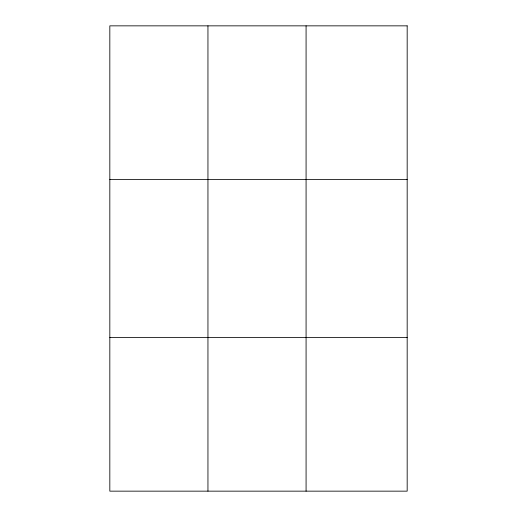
<?xml version="1.0" encoding="UTF-8"?>
<svg xmlns="http://www.w3.org/2000/svg" width="517" height="517" viewBox="0 0 517 517"><rect width="100%" height="100%" fill="white"/><g stroke="black" fill="none" stroke-linecap="round" stroke-linejoin="round"><path stroke-width="0.78" d="M207.95 491.15L207.95 25.85M306.077 491.15L306.077 25.85M109.824 179.399L407.176 179.399M109.824 337.601L407.176 337.601M407.176 25.85L407.176 491.15L109.824 491.15L109.824 25.85L407.176 25.85"/></g></svg>
